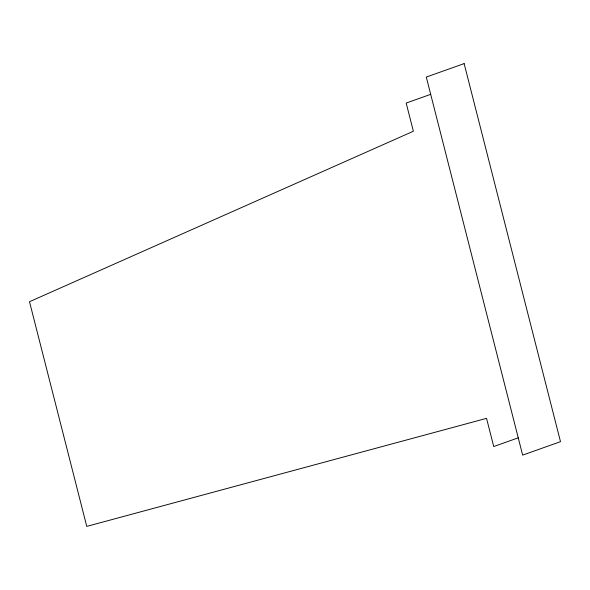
<?xml version="1.0" encoding="UTF-8"?>
<svg xmlns="http://www.w3.org/2000/svg" width="590" height="590" viewBox="0 0 590 590"><rect width="100%" height="100%" fill="white"/><g stroke="black" fill="none" stroke-linecap="round" stroke-linejoin="round"><path stroke-width="0.89" d="M430.693 94.341L406.178 103.058L413.369 131.246L29.5 301.719L86.767 526.391L486.551 418.354L493.734 446.542L518.249 437.832M464.138 63.609L426.29 77.061L522.651 455.119L560.5 441.667L464.138 63.609"/></g></svg>
